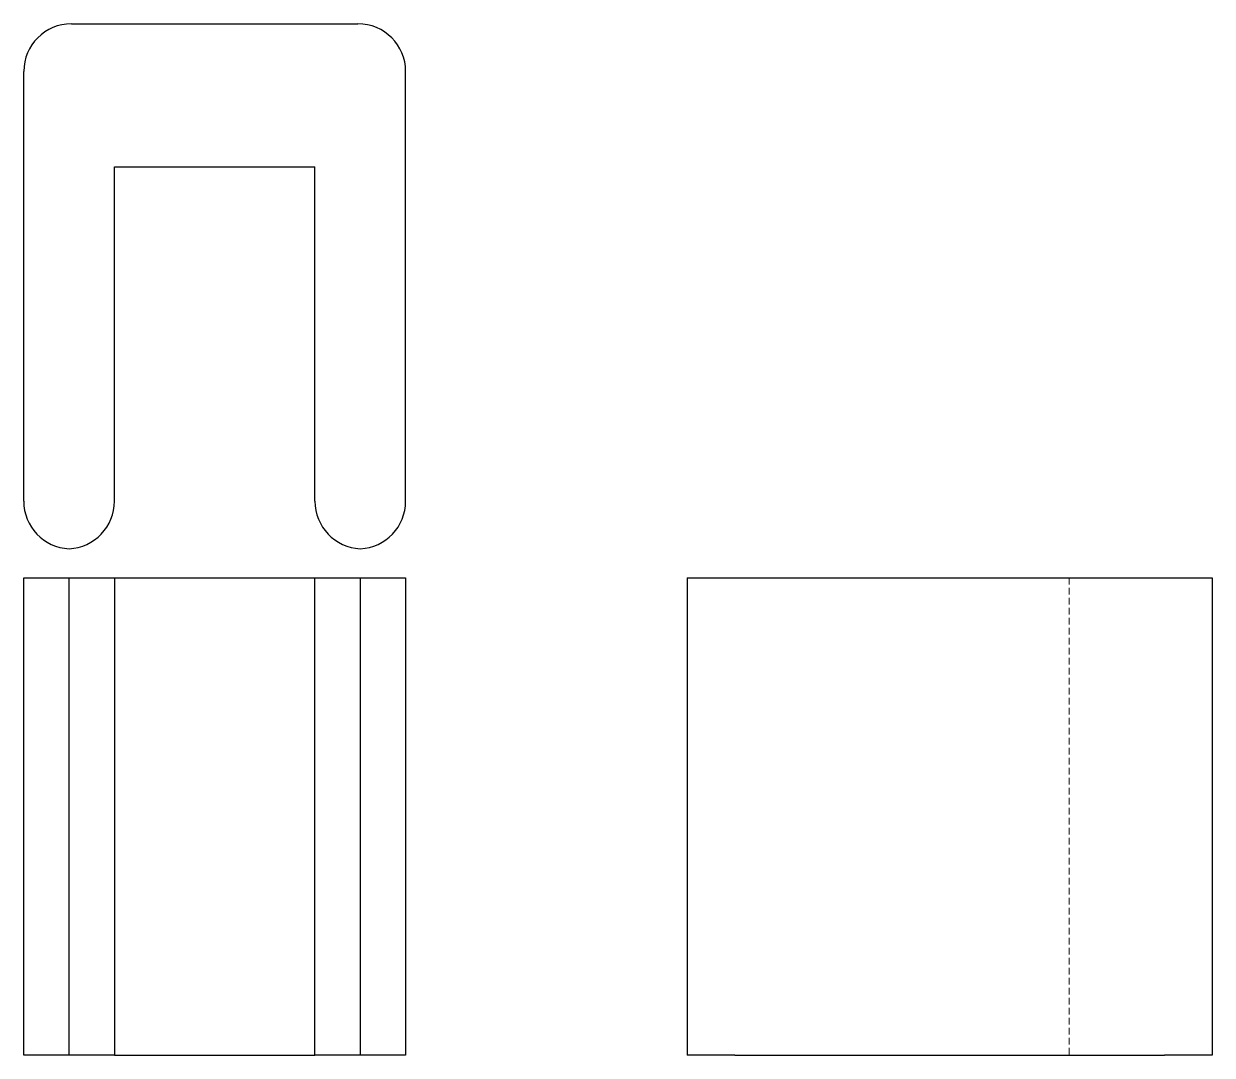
# Model space of a CAD drawing. Header units: millimetres. Extents: x 47 to 273, y 12 to 208.
import ezdxf

# ---------------------------------------------------------------- set-up
doc = ezdxf.new("R2010")
doc.units = ezdxf.units.MM
doc.linetypes.add('HIDDEN', pattern=[1.905, 1.27, -0.635])

msp = doc.modelspace()

# ---------------------------------------------------------------- linework, layer by layer
at = {"color": 7, "linetype": 'Continuous', "lineweight": 25}
for p, q in [((55.72, 208), (110.28, 208)), ((46.63, 117.08), (46.63, 198.91)), ((119.37, 117.08), (119.37, 198.91)), ((63.91, 180.72), (102.09, 180.72)), ((63.91, 117.08), (63.91, 180.72)), ((102.09, 117.08), (102.09, 180.72)), ((46.63, 11.54), (46.63, 102.46)), ((46.63, 102.46), (55.27, 102.46)), ((55.27, 11.54), (55.27, 102.46)), ((55.27, 102.46), (63.91, 102.46)), ((63.91, 102.46), (63.91, 11.54)), ((63.91, 102.46), (102.09, 102.46)), ((102.09, 11.54), (102.09, 102.46)), ((102.09, 102.46), (110.73, 102.46)), ((110.73, 102.46), (110.73, 11.54)), ((110.73, 102.46), (119.37, 102.46)), ((119.37, 102.46), (119.37, 11.54)), ((173, 102.46), (173, 11.54)), ((173, 102.46), (182.08, 102.46)), ((182.08, 102.46), (263.91, 102.46)), ((263.91, 102.46), (273, 102.46)), ((273, 102.46), (273, 11.54)), ((55.27, 11.54), (46.63, 11.54)), ((63.91, 11.54), (55.27, 11.54)), ((63.91, 11.54), (102.09, 11.54)), ((110.73, 11.54), (102.09, 11.54)), ((119.37, 11.54), (110.73, 11.54)), ((182.08, 11.54), (173, 11.54)), ((182.08, 11.54), (263.91, 11.54)), ((273, 11.54), (263.91, 11.54))]:
    msp.add_line(p, q, dxfattribs=at)
at = {"color": 7, "linetype": 'HIDDEN', "lineweight": 18}
msp.add_line((245.72, 102.46), (245.72, 11.54), dxfattribs=at)
at = {"color": 7, "linetype": 'Continuous', "lineweight": 25}
for centre, start, end in [((55.72, 198.91), 90, 180), ((110.28, 198.91), 0, 90), ((55.72, 117.08), 180, 267.134), ((54.81, 117.08), 272.866, 0), ((111.19, 117.08), 180, 267.134), ((110.28, 117.08), 272.866, 0)]:
    msp.add_arc(centre, 9.09, start, end, dxfattribs=at)

doc.saveas('drawing.dxf')
